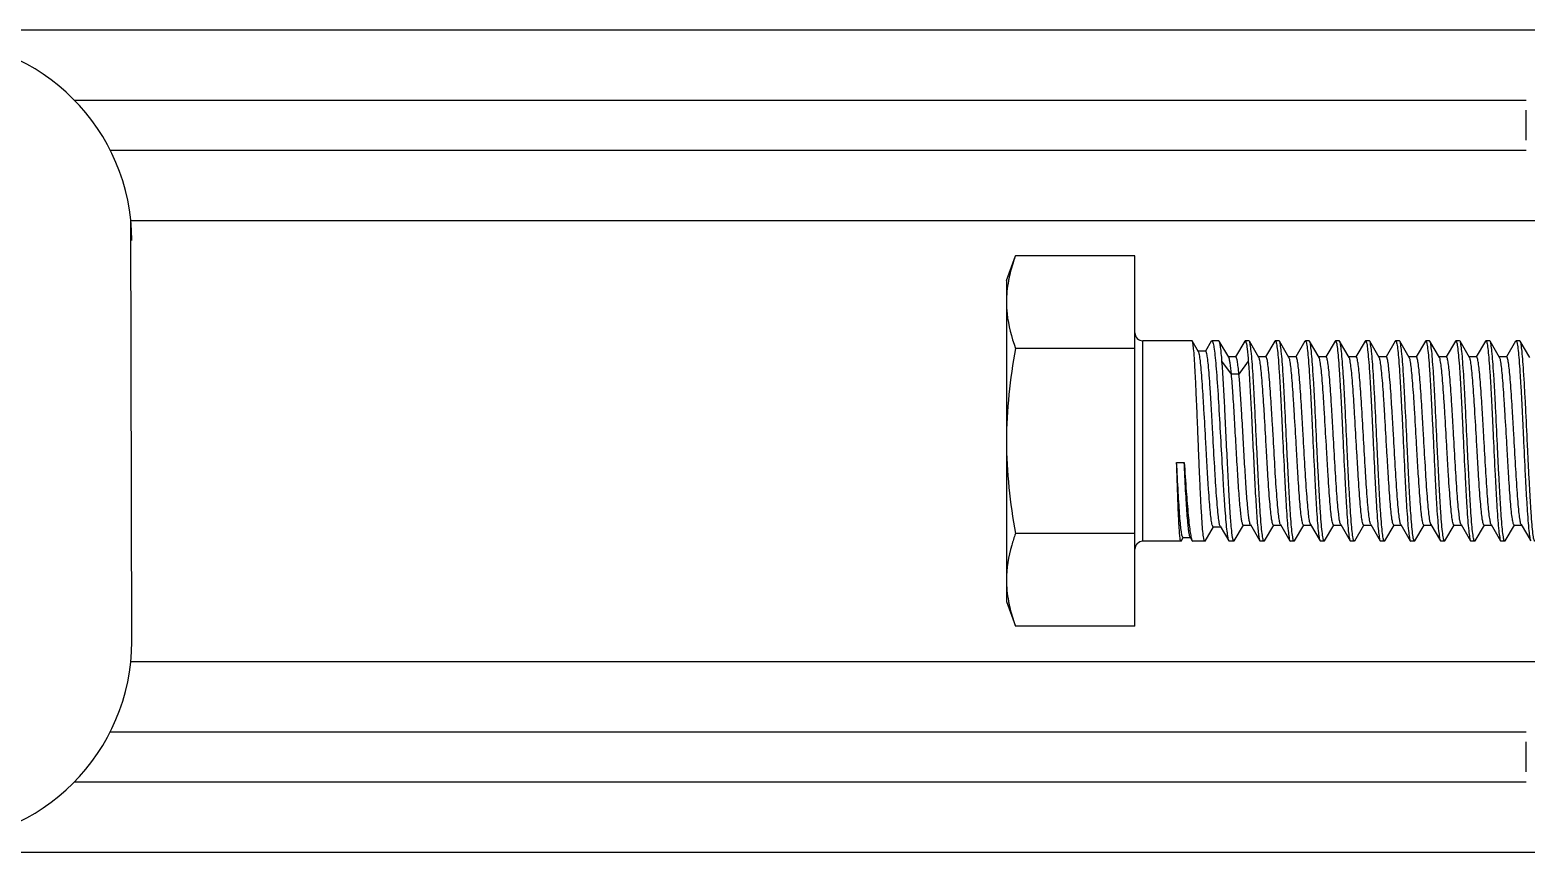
# Model space of a CAD drawing. Extents: x -1396510 to 1250330, y -1892470 to 1623980.
# Drawn here: x -1167750.6 to -1167395.7, y -54446 to -54250.8 of the extents above; entities that cross this region are included whole.
import ezdxf

# ---------------------------------------------------------------- set-up
doc = ezdxf.new("R2010")
doc.units = 0
doc.header["$LTSCALE"] = 1000
doc.header["$MEASUREMENT"] = 0

msp = doc.modelspace()

# ---------------------------------------------------------------- linework, layer by layer
at = {"linetype": 'Continuous'}
for p, q in [((-1167935.91, -54250.81), (-1167219.57, -54250.81)), ((-1167740.08, -54267.47), (-1167395.68, -54267.47)), ((-1167395.68, -54276.99), (-1167395.68, -54269.85)), ((-1167731.57, -54279.37), (-1167395.68, -54279.37)), ((-1167726.72, -54296.03), (-1167384.97, -54296.03)), ((-1167518.95, -54310.31), (-1167516.81, -54304.41)), ((-1167488.49, -54304.41), (-1167516.81, -54304.41)), ((-1167488.49, -54392.35), (-1167488.49, -54304.41)), ((-1167518.95, -54310.31), (-1167518.95, -54386.46)), ((-1167488.49, -54326.4), (-1167516.81, -54326.4)), ((-1167474.92, -54324.58), (-1167486.59, -54324.58)), ((-1167474.92, -54324.58), (-1167486.59, -54324.58)), ((-1167486.59, -54372.18), (-1167486.59, -54324.58)), ((-1167474.86, -54324.64), (-1167474.92, -54324.58)), ((-1167473.38, -54327.18), (-1167474.86, -54324.64)), ((-1167470.36, -54324.7), (-1167471.74, -54327.07)), ((-1167470.36, -54324.7), (-1167470.23, -54324.58)), ((-1167468.55, -54324.58), (-1167470.23, -54324.58)), ((-1167468.55, -54324.58), (-1167470.23, -54324.58)), ((-1167468.46, -54324.66), (-1167468.55, -54324.58)), ((-1167466.22, -54328.52), (-1167468.46, -54324.66)), ((-1167462.42, -54324.67), (-1167464.6, -54328.43)), ((-1167462.42, -54324.67), (-1167462.32, -54324.58)), ((-1167461.42, -54324.58), (-1167462.32, -54324.58)), ((-1167461.42, -54324.58), (-1167462.32, -54324.58)), ((-1167461.33, -54324.67), (-1167461.42, -54324.58)), ((-1167459.07, -54328.54), (-1167461.33, -54324.67)), ((-1167455.27, -54324.67), (-1167457.46, -54328.44)), ((-1167455.27, -54324.67), (-1167455.17, -54324.58)), ((-1167454.28, -54324.58), (-1167455.17, -54324.58)), ((-1167454.28, -54324.58), (-1167455.17, -54324.58)), ((-1167455.17, -54324.58), (-1167455.16, -54324.59)), ((-1167454.19, -54324.67), (-1167454.28, -54324.58)), ((-1167451.93, -54328.54), (-1167454.19, -54324.67)), ((-1167448.13, -54324.67), (-1167450.32, -54328.44)), ((-1167448.13, -54324.67), (-1167448.03, -54324.58)), ((-1167447.14, -54324.58), (-1167448.03, -54324.58)), ((-1167447.14, -54324.58), (-1167448.03, -54324.58)), ((-1167448.03, -54324.58), (-1167448.02, -54324.59)), ((-1167447.05, -54324.67), (-1167447.14, -54324.58)), ((-1167444.79, -54328.54), (-1167447.05, -54324.67)), ((-1167440.99, -54324.67), (-1167443.18, -54328.44)), ((-1167440.99, -54324.67), (-1167440.9, -54324.58)), ((-1167440, -54324.58), (-1167440.9, -54324.58)), ((-1167440, -54324.58), (-1167440.9, -54324.58)), ((-1167440.9, -54324.58), (-1167440.88, -54324.59)), ((-1167439.97, -54324.59), (-1167440, -54324.58)), ((-1167439.94, -54324.62), (-1167439.97, -54324.59)), ((-1167439.91, -54324.67), (-1167439.94, -54324.62)), ((-1167437.66, -54328.54), (-1167439.91, -54324.67)), ((-1167433.85, -54324.67), (-1167436.04, -54328.44)), ((-1167433.85, -54324.67), (-1167433.76, -54324.58)), ((-1167432.86, -54324.58), (-1167433.76, -54324.58)), ((-1167433.76, -54324.58), (-1167433.72, -54324.59)), ((-1167433.72, -54324.59), (-1167433.69, -54324.62)), ((-1167432.86, -54324.58), (-1167433.69, -54324.58)), ((-1167432.77, -54324.67), (-1167432.86, -54324.58)), ((-1167430.52, -54328.54), (-1167432.77, -54324.67)), ((-1167426.71, -54324.67), (-1167428.9, -54328.44)), ((-1167426.71, -54324.67), (-1167426.62, -54324.58)), ((-1167425.72, -54324.58), (-1167426.62, -54324.58)), ((-1167425.72, -54324.58), (-1167426.62, -54324.58)), ((-1167426.62, -54324.58), (-1167426.6, -54324.59)), ((-1167425.63, -54324.67), (-1167425.72, -54324.58)), ((-1167423.38, -54328.54), (-1167425.63, -54324.67)), ((-1167419.57, -54324.67), (-1167421.76, -54328.44)), ((-1167419.57, -54324.67), (-1167419.48, -54324.58)), ((-1167418.58, -54324.58), (-1167419.48, -54324.58)), ((-1167418.58, -54324.58), (-1167419.48, -54324.58)), ((-1167419.48, -54324.58), (-1167419.46, -54324.59)), ((-1167418.49, -54324.67), (-1167418.58, -54324.58)), ((-1167416.24, -54328.54), (-1167418.49, -54324.67)), ((-1167412.43, -54324.67), (-1167414.62, -54328.44)), ((-1167412.43, -54324.67), (-1167412.34, -54324.58)), ((-1167411.44, -54324.58), (-1167412.34, -54324.58)), ((-1167411.44, -54324.58), (-1167412.34, -54324.58)), ((-1167412.34, -54324.58), (-1167412.32, -54324.59)), ((-1167411.35, -54324.67), (-1167411.44, -54324.58)), ((-1167409.1, -54328.54), (-1167411.35, -54324.67)), ((-1167405.29, -54324.67), (-1167407.48, -54328.44)), ((-1167405.29, -54324.67), (-1167405.2, -54324.58)), ((-1167404.3, -54324.58), (-1167405.2, -54324.58)), ((-1167404.3, -54324.58), (-1167405.2, -54324.58)), ((-1167405.2, -54324.58), (-1167405.18, -54324.59)), ((-1167404.21, -54324.67), (-1167404.3, -54324.58)), ((-1167401.96, -54328.54), (-1167404.21, -54324.67)), ((-1167398.15, -54324.67), (-1167400.34, -54328.44)), ((-1167398.15, -54324.67), (-1167398.06, -54324.58)), ((-1167397.16, -54324.58), (-1167398.06, -54324.58)), ((-1167397.16, -54324.58), (-1167398.06, -54324.58)), ((-1167398.06, -54324.58), (-1167398.04, -54324.59)), ((-1167397.07, -54324.67), (-1167397.16, -54324.58)), ((-1167394.82, -54328.54), (-1167397.07, -54324.67)), ((-1167471.7, -54327.09), (-1167473.43, -54327.09)), ((-1167465.59, -54332.51), (-1167467.82, -54329.44)), ((-1167464.54, -54328.43), (-1167466.27, -54328.43)), ((-1167461.58, -54329.44), (-1167463.8, -54332.51)), ((-1167457.4, -54328.44), (-1167459.13, -54328.44)), ((-1167450.26, -54328.44), (-1167451.99, -54328.44)), ((-1167443.12, -54328.44), (-1167444.85, -54328.44)), ((-1167435.98, -54328.44), (-1167437.71, -54328.44)), ((-1167435.92, -54328.47), (-1167435.98, -54328.44)), ((-1167428.84, -54328.44), (-1167430.57, -54328.44)), ((-1167421.7, -54328.44), (-1167423.43, -54328.44)), ((-1167414.56, -54328.44), (-1167416.29, -54328.44)), ((-1167407.42, -54328.44), (-1167409.15, -54328.44)), ((-1167400.28, -54328.44), (-1167402.01, -54328.44)), ((-1167463.8, -54332.51), (-1167465.59, -54332.51)), ((-1167478.58, -54353.45), (-1167476.79, -54353.45)), ((-1167471.83, -54372.12), (-1167469.85, -54368.72)), ((-1167469.91, -54368.72), (-1167468.18, -54368.72)), ((-1167468.23, -54368.63), (-1167466.23, -54372.08)), ((-1167464.9, -54372.1), (-1167462.7, -54368.33)), ((-1167462.75, -54368.33), (-1167461.03, -54368.33)), ((-1167461.08, -54368.23), (-1167458.84, -54372.1)), ((-1167457.76, -54372.1), (-1167455.56, -54368.33)), ((-1167455.62, -54368.33), (-1167453.89, -54368.33)), ((-1167453.94, -54368.23), (-1167453.99, -54368.14)), ((-1167453.94, -54368.23), (-1167451.7, -54372.1)), ((-1167450.62, -54372.1), (-1167448.42, -54368.33)), ((-1167448.48, -54368.33), (-1167446.75, -54368.33)), ((-1167446.8, -54368.23), (-1167446.85, -54368.13)), ((-1167446.8, -54368.23), (-1167444.56, -54372.1)), ((-1167443.48, -54372.1), (-1167441.28, -54368.33)), ((-1167441.34, -54368.33), (-1167439.61, -54368.33)), ((-1167439.66, -54368.23), (-1167439.71, -54368.13)), ((-1167439.66, -54368.23), (-1167437.42, -54372.1)), ((-1167436.34, -54372.1), (-1167434.14, -54368.33)), ((-1167434.2, -54368.33), (-1167432.47, -54368.33)), ((-1167432.52, -54368.23), (-1167430.28, -54372.1)), ((-1167429.2, -54372.1), (-1167427, -54368.33)), ((-1167427.06, -54368.33), (-1167425.33, -54368.33)), ((-1167425.38, -54368.23), (-1167425.44, -54368.12)), ((-1167425.38, -54368.23), (-1167423.14, -54372.1)), ((-1167422.06, -54372.1), (-1167419.86, -54368.33)), ((-1167419.92, -54368.33), (-1167418.19, -54368.33)), ((-1167418.24, -54368.23), (-1167418.3, -54368.11)), ((-1167418.24, -54368.23), (-1167416, -54372.1)), ((-1167414.92, -54372.1), (-1167412.72, -54368.33)), ((-1167412.78, -54368.33), (-1167411.05, -54368.33)), ((-1167411.1, -54368.23), (-1167411.16, -54368.11)), ((-1167411.1, -54368.23), (-1167408.86, -54372.1)), ((-1167407.78, -54372.1), (-1167405.58, -54368.33)), ((-1167405.64, -54368.33), (-1167403.91, -54368.33)), ((-1167403.97, -54368.23), (-1167404.02, -54368.1)), ((-1167403.97, -54368.23), (-1167401.72, -54372.1)), ((-1167400.64, -54372.1), (-1167398.44, -54368.33)), ((-1167398.5, -54368.33), (-1167396.77, -54368.33)), ((-1167396.83, -54368.23), (-1167396.89, -54368.1)), ((-1167396.83, -54368.23), (-1167394.58, -54372.1)), ((-1167488.49, -54370.37), (-1167516.81, -54370.37)), ((-1167477.57, -54372.18), (-1167486.59, -54372.18)), ((-1167477.57, -54372.18), (-1167486.59, -54372.18)), ((-1167477.57, -54372.18), (-1167477.58, -54372.18)), ((-1167477.53, -54372.14), (-1167477.57, -54372.18)), ((-1167477.53, -54372.14), (-1167477.03, -54371.29)), ((-1167477.07, -54371.27), (-1167475.33, -54371.27)), ((-1167475.38, -54371.18), (-1167474.88, -54372.04)), ((-1167474.88, -54372.04), (-1167474.72, -54372.18)), ((-1167471.9, -54372.18), (-1167474.72, -54372.18)), ((-1167471.9, -54372.18), (-1167474.72, -54372.18)), ((-1167471.9, -54372.18), (-1167471.91, -54372.18)), ((-1167471.83, -54372.12), (-1167471.9, -54372.18)), ((-1167466.23, -54372.08), (-1167466.11, -54372.18)), ((-1167464.99, -54372.18), (-1167466.11, -54372.18)), ((-1167464.99, -54372.18), (-1167466.11, -54372.18)), ((-1167464.9, -54372.1), (-1167464.99, -54372.18)), ((-1167458.84, -54372.1), (-1167458.74, -54372.18)), ((-1167457.85, -54372.18), (-1167458.74, -54372.18)), ((-1167457.85, -54372.18), (-1167458.74, -54372.18)), ((-1167457.85, -54372.18), (-1167457.86, -54372.18)), ((-1167457.76, -54372.1), (-1167457.85, -54372.18)), ((-1167451.7, -54372.1), (-1167451.6, -54372.18)), ((-1167450.71, -54372.18), (-1167451.6, -54372.18)), ((-1167450.71, -54372.18), (-1167451.6, -54372.18)), ((-1167450.71, -54372.18), (-1167450.72, -54372.18)), ((-1167450.62, -54372.1), (-1167450.71, -54372.18)), ((-1167444.56, -54372.1), (-1167444.46, -54372.18)), ((-1167443.57, -54372.18), (-1167444.46, -54372.18)), ((-1167443.57, -54372.18), (-1167444.46, -54372.18)), ((-1167443.57, -54372.18), (-1167443.58, -54372.18)), ((-1167443.48, -54372.1), (-1167443.57, -54372.18)), ((-1167437.42, -54372.1), (-1167437.33, -54372.18)), ((-1167436.43, -54372.18), (-1167437.33, -54372.18)), ((-1167436.43, -54372.18), (-1167437.33, -54372.18)), ((-1167436.43, -54372.18), (-1167436.44, -54372.18)), ((-1167436.34, -54372.1), (-1167436.43, -54372.18)), ((-1167430.28, -54372.1), (-1167430.19, -54372.18)), ((-1167429.29, -54372.18), (-1167430.19, -54372.18)), ((-1167429.29, -54372.18), (-1167430.19, -54372.18)), ((-1167429.29, -54372.18), (-1167429.3, -54372.18)), ((-1167429.2, -54372.1), (-1167429.29, -54372.18)), ((-1167423.14, -54372.1), (-1167423.05, -54372.18)), ((-1167422.15, -54372.18), (-1167423.05, -54372.18)), ((-1167422.15, -54372.18), (-1167423.05, -54372.18)), ((-1167422.15, -54372.18), (-1167422.16, -54372.18)), ((-1167422.06, -54372.1), (-1167422.15, -54372.18)), ((-1167416, -54372.1), (-1167415.91, -54372.18)), ((-1167415.01, -54372.18), (-1167415.91, -54372.18)), ((-1167415.01, -54372.18), (-1167415.91, -54372.18)), ((-1167415.01, -54372.18), (-1167415.03, -54372.18)), ((-1167414.92, -54372.1), (-1167415.01, -54372.18)), ((-1167408.86, -54372.1), (-1167408.77, -54372.18)), ((-1167407.87, -54372.18), (-1167408.77, -54372.18)), ((-1167407.87, -54372.18), (-1167408.77, -54372.18)), ((-1167407.87, -54372.18), (-1167407.89, -54372.18)), ((-1167407.78, -54372.1), (-1167407.87, -54372.18)), ((-1167401.72, -54372.1), (-1167401.63, -54372.18)), ((-1167400.73, -54372.18), (-1167401.63, -54372.18)), ((-1167400.73, -54372.18), (-1167401.63, -54372.18)), ((-1167400.73, -54372.18), (-1167400.75, -54372.18)), ((-1167400.64, -54372.1), (-1167400.73, -54372.18)), ((-1167518.95, -54386.46), (-1167516.81, -54392.35)), ((-1167488.49, -54392.35), (-1167516.81, -54392.35)), ((-1167726.72, -54400.74), (-1167384.97, -54400.74)), ((-1167731.57, -54417.4), (-1167395.68, -54417.4)), ((-1167395.68, -54426.92), (-1167395.68, -54419.78)), ((-1167740.08, -54429.3), (-1167395.68, -54429.3)), ((-1167935.91, -54445.96), (-1167219.57, -54445.96))]:
    msp.add_line(p, q, dxfattribs=at)
at = {"color": 7}
msp.add_line((-1167726.48, -54395.98), (-1167726.72, -54296.03), dxfattribs=at)
at = {"linetype": 'Continuous'}
for centre, radius, start, end in [((-1167774.08, -54300.79), 47.6, 0, 90), ((-1167488.23, -54316), 30.77, 168.6966, 169.4726), ((-1167486.59, -54322.68), 1.9, 180, 270), ((-1167486.59, -54374.09), 1.9, 90, 180), ((-1167488.23, -54380.77), 30.77, 190.5274, 191.3069), ((-1167774.08, -54395.98), 47.6, 270, 0)]:
    msp.add_arc(centre, radius, start, end, dxfattribs=at)
for points, knots in [([(-1167516.81, -54304.41), (-1167516.98, -54304.87), (-1167517.61, -54306.69), (-1167518.12, -54308.56), (-1167518.4, -54309.97)], [0, 0, 0, 0, 0.253106, 1, 1, 1, 1]), ([(-1167518.95, -54315.41), (-1167518.95, -54316.33), (-1167518.76, -54320.08), (-1167517.78, -54323.75), (-1167516.81, -54326.4)], [0, 0, 0, 0, 0.246324, 1, 1, 1, 1]), ([(-1167471.91, -54372.18), (-1167471.97, -54372.17), (-1167472.04, -54371.97), (-1167472.13, -54371.64), (-1167472.22, -54371.06), (-1167472.36, -54369.91), (-1167472.52, -54367.97), (-1167472.7, -54365.14), (-1167472.88, -54361.7), (-1167473.06, -54357.76), (-1167473.25, -54353.49), (-1167473.43, -54349.03), (-1167473.61, -54344.54), (-1167473.79, -54340.2), (-1167473.97, -54336.15), (-1167474.14, -54332.55), (-1167474.32, -54329.54), (-1167474.46, -54327.19), (-1167474.66, -54325.66), (-1167474.74, -54324.85), (-1167474.86, -54324.64)], [0, 0, 0, 0, 0.003479, 0.011119, 0.023138, 0.039478, 0.084569, 0.144819, 0.218054, 0.30161, 0.392438, 0.487225, 0.582511, 0.674818, 0.760772, 0.837237, 0.901428, 0.951015, 0.984221, 1, 1, 1, 1]), ([(-1167470.23, -54324.58), (-1167470.21, -54324.58), (-1167470.05, -54324.67), (-1167470.02, -54324.85), (-1167469.98, -54324.99)], [0, 0, 0, 0, 0.138496, 1, 1, 1, 1]), ([(-1167469.98, -54324.99), (-1167469.86, -54325.36), (-1167469.69, -54326.37), (-1167469.46, -54328.21), (-1167469.23, -54330.7), (-1167468.9, -54335.06), (-1167468.51, -54341.38), (-1167468.07, -54349.43), (-1167467.69, -54356.24), (-1167467.38, -54361.36), (-1167467.16, -54364.65), (-1167466.93, -54367.42), (-1167466.73, -54369.6), (-1167466.5, -54371.07), (-1167466.36, -54371.85), (-1167466.23, -54372.08)], [0, 0, 0, 0, 0.024854, 0.064557, 0.117968, 0.183425, 0.34188, 0.519926, 0.695025, 0.774452, 0.845022, 0.904492, 0.95099, 0.983092, 1, 1, 1, 1]), ([(-1167467.82, -54329.44), (-1167467.87, -54328.82), (-1167467.96, -54327.73), (-1167468.11, -54326.3), (-1167468.27, -54325.33), (-1167468.37, -54324.82), (-1167468.46, -54324.66)], [0, 0, 0, 0, 0.384742, 0.682919, 0.888847, 1, 1, 1, 1]), ([(-1167462.32, -54324.58), (-1167462.3, -54324.58), (-1167462.19, -54324.65), (-1167462.16, -54324.79), (-1167462.13, -54324.9)], [0, 0, 0, 0, 0.135051, 1, 1, 1, 1]), ([(-1167462.13, -54324.9), (-1167461.98, -54325.42), (-1167461.8, -54326.95), (-1167461.65, -54328.47), (-1167461.58, -54329.44)], [0, 0, 0, 0, 0.35995, 1, 1, 1, 1]), ([(-1167457.86, -54372.18), (-1167457.92, -54372.17), (-1167458.01, -54371.97), (-1167458.1, -54371.64), (-1167458.2, -54371.07), (-1167458.36, -54369.93), (-1167458.54, -54368.01), (-1167458.75, -54365.21), (-1167458.96, -54361.79), (-1167459.17, -54357.89), (-1167459.38, -54353.65), (-1167459.67, -54347.75), (-1167459.94, -54341.92), (-1167460.23, -54336.37), (-1167460.44, -54332.76), (-1167460.66, -54329.72), (-1167460.84, -54327.34), (-1167461.07, -54325.75), (-1167461.19, -54324.9), (-1167461.33, -54324.67)], [0, 0, 0, 0, 0.003606, 0.011247, 0.023194, 0.039404, 0.084092, 0.143784, 0.216355, 0.299204, 0.389343, 0.483517, 0.670349, 0.756272, 0.83299, 0.897744, 0.948219, 0.982646, 1, 1, 1, 1]), ([(-1167455.16, -54324.59), (-1167455.11, -54324.6), (-1167455.02, -54324.79), (-1167454.92, -54325.13), (-1167454.82, -54325.7), (-1167454.67, -54326.84), (-1167454.48, -54328.75), (-1167454.28, -54331.56), (-1167454.07, -54334.97), (-1167453.85, -54338.87), (-1167453.64, -54343.11), (-1167453.36, -54349.01), (-1167453.08, -54354.84), (-1167452.79, -54360.39), (-1167452.58, -54364), (-1167452.37, -54367.04), (-1167452.18, -54369.43), (-1167451.95, -54371.02), (-1167451.84, -54371.86), (-1167451.7, -54372.1)], [0, 0, 0, 0, 0.00361, 0.011255, 0.023205, 0.039416, 0.084097, 0.143781, 0.216343, 0.299178, 0.3893, 0.483456, 0.670274, 0.756195, 0.832914, 0.897676, 0.948169, 0.98262, 1, 1, 1, 1]), ([(-1167450.72, -54372.18), (-1167450.78, -54372.17), (-1167450.87, -54371.97), (-1167450.96, -54371.64), (-1167451.06, -54371.07), (-1167451.22, -54369.93), (-1167451.4, -54368.01), (-1167451.61, -54365.21), (-1167451.82, -54361.79), (-1167452.03, -54357.89), (-1167452.24, -54353.65), (-1167452.53, -54347.75), (-1167452.8, -54341.92), (-1167453.09, -54336.37), (-1167453.3, -54332.76), (-1167453.52, -54329.72), (-1167453.7, -54327.34), (-1167453.93, -54325.75), (-1167454.05, -54324.9), (-1167454.19, -54324.67)], [0, 0, 0, 0, 0.003604, 0.011244, 0.023189, 0.039398, 0.084081, 0.143773, 0.216344, 0.29919, 0.389328, 0.483502, 0.67034, 0.756263, 0.832984, 0.89774, 0.948217, 0.982646, 1, 1, 1, 1]), ([(-1167448.02, -54324.59), (-1167447.97, -54324.6), (-1167447.88, -54324.79), (-1167447.78, -54325.13), (-1167447.68, -54325.7), (-1167447.53, -54326.84), (-1167447.34, -54328.75), (-1167447.14, -54331.56), (-1167446.93, -54334.97), (-1167446.71, -54338.87), (-1167446.5, -54343.12), (-1167446.22, -54349.01), (-1167445.94, -54354.84), (-1167445.65, -54360.39), (-1167445.44, -54364), (-1167445.23, -54367.04), (-1167445.04, -54369.43), (-1167444.81, -54371.02), (-1167444.7, -54371.86), (-1167444.56, -54372.1)], [0, 0, 0, 0, 0.003611, 0.011257, 0.023206, 0.039418, 0.084102, 0.143788, 0.216352, 0.299187, 0.389308, 0.483466, 0.670283, 0.7562, 0.832918, 0.897681, 0.948172, 0.982621, 1, 1, 1, 1]), ([(-1167443.58, -54372.18), (-1167443.64, -54372.17), (-1167443.73, -54371.97), (-1167443.82, -54371.64), (-1167443.92, -54371.07), (-1167444.08, -54369.93), (-1167444.26, -54368.01), (-1167444.47, -54365.21), (-1167444.68, -54361.79), (-1167444.89, -54357.89), (-1167445.1, -54353.65), (-1167445.39, -54347.75), (-1167445.66, -54341.92), (-1167445.95, -54336.37), (-1167446.16, -54332.76), (-1167446.38, -54329.72), (-1167446.57, -54327.34), (-1167446.79, -54325.75), (-1167446.91, -54324.9), (-1167447.05, -54324.67)], [0, 0, 0, 0, 0.003606, 0.011247, 0.023192, 0.039401, 0.084085, 0.143776, 0.216348, 0.299195, 0.38933, 0.483503, 0.670342, 0.756264, 0.832982, 0.897739, 0.948217, 0.982647, 1, 1, 1, 1]), ([(-1167440.88, -54324.59), (-1167440.83, -54324.6), (-1167440.74, -54324.79), (-1167440.65, -54325.13), (-1167440.54, -54325.7), (-1167440.39, -54326.84), (-1167440.2, -54328.75), (-1167440, -54331.56), (-1167439.79, -54334.97), (-1167439.57, -54338.87), (-1167439.36, -54343.12), (-1167439.08, -54349.01), (-1167438.8, -54354.84), (-1167438.51, -54360.39), (-1167438.3, -54364), (-1167438.09, -54367.04), (-1167437.9, -54369.43), (-1167437.67, -54371.02), (-1167437.56, -54371.86), (-1167437.42, -54372.1)], [0, 0, 0, 0, 0.00361, 0.011255, 0.023204, 0.039415, 0.0841, 0.143787, 0.21635, 0.299184, 0.389308, 0.483468, 0.670284, 0.7562, 0.83292, 0.897683, 0.948173, 0.982621, 1, 1, 1, 1]), ([(-1167436.44, -54372.18), (-1167436.5, -54372.17), (-1167436.59, -54371.97), (-1167436.68, -54371.64), (-1167436.79, -54371.07), (-1167436.94, -54369.93), (-1167437.12, -54368.02), (-1167437.33, -54365.21), (-1167437.54, -54361.8), (-1167437.75, -54357.9), (-1167437.96, -54353.65), (-1167438.25, -54347.76), (-1167438.52, -54341.93), (-1167438.81, -54336.38), (-1167439.02, -54332.76), (-1167439.24, -54329.72), (-1167439.43, -54327.34), (-1167439.65, -54325.75), (-1167439.77, -54324.9), (-1167439.91, -54324.67)], [0, 0, 0, 0, 0.003598, 0.011231, 0.023168, 0.039371, 0.084041, 0.143721, 0.216288, 0.299135, 0.389272, 0.483446, 0.670301, 0.756235, 0.832961, 0.897725, 0.94821, 0.982644, 1, 1, 1, 1]), ([(-1167433.69, -54324.62), (-1167433.64, -54324.68), (-1167433.56, -54324.91), (-1167433.4, -54325.61), (-1167433.23, -54327), (-1167433.03, -54329.21), (-1167432.82, -54332.09), (-1167432.61, -54335.54), (-1167432.41, -54339.45), (-1167432.2, -54343.67), (-1167431.92, -54349.49), (-1167431.65, -54355.22), (-1167431.36, -54360.66), (-1167431.15, -54364.19), (-1167430.94, -54367.16), (-1167430.75, -54369.49), (-1167430.53, -54371.04), (-1167430.42, -54371.87), (-1167430.28, -54372.1)], [0, 0, 0, 0, 0.005244, 0.014609, 0.045815, 0.092875, 0.154195, 0.22765, 0.310678, 0.400368, 0.493572, 0.677434, 0.761652, 0.836715, 0.899999, 0.949307, 0.982964, 1, 1, 1, 1]), ([(-1167429.3, -54372.18), (-1167429.36, -54372.17), (-1167429.45, -54371.97), (-1167429.54, -54371.64), (-1167429.65, -54371.07), (-1167429.8, -54369.93), (-1167429.98, -54368.01), (-1167430.19, -54365.21), (-1167430.4, -54361.79), (-1167430.61, -54357.89), (-1167430.82, -54353.65), (-1167431.11, -54347.75), (-1167431.38, -54341.92), (-1167431.67, -54336.37), (-1167431.88, -54332.76), (-1167432.1, -54329.72), (-1167432.29, -54327.34), (-1167432.51, -54325.75), (-1167432.63, -54324.9), (-1167432.77, -54324.67)], [0, 0, 0, 0, 0.003608, 0.011251, 0.0232, 0.039412, 0.0841, 0.143792, 0.216367, 0.299219, 0.389359, 0.483531, 0.670361, 0.756279, 0.832994, 0.897747, 0.94822, 0.982647, 1, 1, 1, 1]), ([(-1167426.6, -54324.59), (-1167426.55, -54324.6), (-1167426.46, -54324.79), (-1167426.37, -54325.13), (-1167426.26, -54325.7), (-1167426.11, -54326.84), (-1167425.92, -54328.75), (-1167425.72, -54331.56), (-1167425.51, -54334.97), (-1167425.3, -54338.87), (-1167425.08, -54343.11), (-1167424.8, -54349.01), (-1167424.52, -54354.84), (-1167424.23, -54360.39), (-1167424.03, -54364), (-1167423.81, -54367.04), (-1167423.62, -54369.43), (-1167423.4, -54371.02), (-1167423.28, -54371.86), (-1167423.14, -54372.1)], [0, 0, 0, 0, 0.00361, 0.011255, 0.023204, 0.039414, 0.084096, 0.14378, 0.216342, 0.299175, 0.389295, 0.483453, 0.670272, 0.756195, 0.832918, 0.89768, 0.94817, 0.98262, 1, 1, 1, 1]), ([(-1167422.16, -54372.18), (-1167422.22, -54372.17), (-1167422.31, -54371.97), (-1167422.4, -54371.64), (-1167422.51, -54371.07), (-1167422.66, -54369.93), (-1167422.84, -54368.01), (-1167423.05, -54365.21), (-1167423.26, -54361.79), (-1167423.47, -54357.89), (-1167423.68, -54353.65), (-1167423.97, -54347.75), (-1167424.24, -54341.92), (-1167424.53, -54336.37), (-1167424.74, -54332.76), (-1167424.96, -54329.72), (-1167425.15, -54327.34), (-1167425.37, -54325.75), (-1167425.49, -54324.9), (-1167425.63, -54324.67)], [0, 0, 0, 0, 0.003605, 0.011245, 0.02319, 0.039398, 0.084078, 0.143767, 0.216337, 0.299182, 0.389315, 0.483487, 0.670329, 0.756258, 0.83298, 0.897737, 0.948214, 0.982645, 1, 1, 1, 1]), ([(-1167419.46, -54324.59), (-1167419.41, -54324.6), (-1167419.32, -54324.79), (-1167419.23, -54325.13), (-1167419.12, -54325.7), (-1167418.97, -54326.84), (-1167418.78, -54328.75), (-1167418.58, -54331.56), (-1167418.37, -54334.97), (-1167418.16, -54338.87), (-1167417.94, -54343.12), (-1167417.66, -54349.01), (-1167417.39, -54354.84), (-1167417.09, -54360.39), (-1167416.89, -54364), (-1167416.67, -54367.04), (-1167416.48, -54369.43), (-1167416.26, -54371.02), (-1167416.14, -54371.86), (-1167416, -54372.1)], [0, 0, 0, 0, 0.003613, 0.011261, 0.023214, 0.039428, 0.084117, 0.143805, 0.21637, 0.299211, 0.389338, 0.483496, 0.670304, 0.756216, 0.832931, 0.89769, 0.948176, 0.982622, 1, 1, 1, 1]), ([(-1167415.03, -54372.18), (-1167415.08, -54372.17), (-1167415.17, -54371.97), (-1167415.26, -54371.64), (-1167415.37, -54371.07), (-1167415.52, -54369.93), (-1167415.7, -54368.01), (-1167415.91, -54365.21), (-1167416.12, -54361.79), (-1167416.33, -54357.89), (-1167416.55, -54353.65), (-1167416.83, -54347.75), (-1167417.1, -54341.92), (-1167417.4, -54336.37), (-1167417.6, -54332.76), (-1167417.82, -54329.72), (-1167418.01, -54327.34), (-1167418.23, -54325.75), (-1167418.35, -54324.9), (-1167418.49, -54324.67)], [0, 0, 0, 0, 0.003606, 0.011248, 0.023195, 0.039406, 0.084093, 0.143786, 0.216358, 0.299206, 0.389346, 0.483519, 0.670351, 0.756273, 0.832991, 0.897744, 0.948219, 0.982646, 1, 1, 1, 1]), ([(-1167412.32, -54324.59), (-1167412.27, -54324.6), (-1167412.18, -54324.79), (-1167412.09, -54325.13), (-1167411.98, -54325.7), (-1167411.83, -54326.84), (-1167411.65, -54328.75), (-1167411.44, -54331.56), (-1167411.23, -54334.97), (-1167411.02, -54338.87), (-1167410.8, -54343.11), (-1167410.52, -54349.01), (-1167410.25, -54354.84), (-1167409.95, -54360.39), (-1167409.75, -54364), (-1167409.53, -54367.04), (-1167409.34, -54369.43), (-1167409.12, -54371.02), (-1167409, -54371.86), (-1167408.86, -54372.1)], [0, 0, 0, 0, 0.00361, 0.011255, 0.023204, 0.039415, 0.084097, 0.14378, 0.216342, 0.299177, 0.389299, 0.483455, 0.670274, 0.756194, 0.832913, 0.897676, 0.948169, 0.98262, 1, 1, 1, 1]), ([(-1167407.89, -54372.18), (-1167407.94, -54372.17), (-1167408.03, -54371.97), (-1167408.12, -54371.64), (-1167408.23, -54371.07), (-1167408.38, -54369.93), (-1167408.56, -54368.01), (-1167408.77, -54365.21), (-1167408.98, -54361.79), (-1167409.19, -54357.89), (-1167409.41, -54353.65), (-1167409.69, -54347.75), (-1167409.96, -54341.92), (-1167410.26, -54336.37), (-1167410.46, -54332.76), (-1167410.68, -54329.72), (-1167410.87, -54327.34), (-1167411.09, -54325.75), (-1167411.21, -54324.9), (-1167411.35, -54324.67)], [0, 0, 0, 0, 0.003605, 0.011245, 0.02319, 0.039399, 0.084083, 0.143774, 0.216346, 0.299192, 0.389329, 0.483503, 0.670341, 0.756263, 0.832983, 0.89774, 0.948218, 0.982646, 1, 1, 1, 1]), ([(-1167405.18, -54324.59), (-1167405.13, -54324.6), (-1167405.04, -54324.79), (-1167404.95, -54325.13), (-1167404.84, -54325.7), (-1167404.69, -54326.84), (-1167404.51, -54328.75), (-1167404.3, -54331.56), (-1167404.09, -54334.97), (-1167403.88, -54338.87), (-1167403.66, -54343.12), (-1167403.38, -54349.01), (-1167403.11, -54354.84), (-1167402.81, -54360.39), (-1167402.61, -54364), (-1167402.39, -54367.04), (-1167402.2, -54369.43), (-1167401.98, -54371.02), (-1167401.86, -54371.86), (-1167401.72, -54372.1)], [0, 0, 0, 0, 0.003611, 0.011257, 0.023206, 0.039418, 0.084102, 0.143789, 0.216352, 0.299187, 0.389308, 0.483467, 0.670284, 0.756201, 0.832919, 0.897682, 0.948173, 0.982621, 1, 1, 1, 1]), ([(-1167400.75, -54372.18), (-1167400.8, -54372.17), (-1167400.89, -54371.97), (-1167400.98, -54371.64), (-1167401.09, -54371.07), (-1167401.24, -54369.93), (-1167401.42, -54368.01), (-1167401.63, -54365.21), (-1167401.84, -54361.79), (-1167402.05, -54357.89), (-1167402.27, -54353.65), (-1167402.55, -54347.75), (-1167402.82, -54341.92), (-1167403.12, -54336.37), (-1167403.32, -54332.76), (-1167403.54, -54329.72), (-1167403.73, -54327.34), (-1167403.95, -54325.75), (-1167404.07, -54324.9), (-1167404.21, -54324.67)], [0, 0, 0, 0, 0.003606, 0.011247, 0.023193, 0.039402, 0.084085, 0.143776, 0.216348, 0.299195, 0.389329, 0.483501, 0.670341, 0.756263, 0.832981, 0.897738, 0.948217, 0.982646, 1, 1, 1, 1]), ([(-1167398.04, -54324.59), (-1167397.99, -54324.6), (-1167397.9, -54324.79), (-1167397.81, -54325.13), (-1167397.7, -54325.7), (-1167397.55, -54326.84), (-1167397.37, -54328.75), (-1167397.16, -54331.56), (-1167396.95, -54334.97), (-1167396.74, -54338.87), (-1167396.52, -54343.12), (-1167396.24, -54349.01), (-1167395.97, -54354.84), (-1167395.68, -54360.39), (-1167395.47, -54364), (-1167395.25, -54367.04), (-1167395.06, -54369.43), (-1167394.84, -54371.02), (-1167394.72, -54371.86), (-1167394.58, -54372.1)], [0, 0, 0, 0, 0.003609, 0.011254, 0.023203, 0.039414, 0.084098, 0.143785, 0.216348, 0.299182, 0.389306, 0.483467, 0.670283, 0.7562, 0.83292, 0.897683, 0.948173, 0.982621, 1, 1, 1, 1]), ([(-1167393.61, -54372.18), (-1167393.66, -54372.17), (-1167393.75, -54371.97), (-1167393.84, -54371.64), (-1167393.95, -54371.07), (-1167394.1, -54369.93), (-1167394.29, -54368.01), (-1167394.49, -54365.21), (-1167394.7, -54361.79), (-1167394.91, -54357.89), (-1167395.13, -54353.65), (-1167395.41, -54347.75), (-1167395.68, -54341.92), (-1167395.98, -54336.37), (-1167396.18, -54332.76), (-1167396.4, -54329.72), (-1167396.59, -54327.34), (-1167396.81, -54325.75), (-1167396.93, -54324.9), (-1167397.07, -54324.67)], [0, 0, 0, 0, 0.003605, 0.011246, 0.023191, 0.0394, 0.084081, 0.143769, 0.21634, 0.299187, 0.389322, 0.483492, 0.670333, 0.756258, 0.832977, 0.897734, 0.948214, 0.982646, 1, 1, 1, 1]), ([(-1167469.91, -54368.72), (-1167469.96, -54368.72), (-1167470.06, -54368.57), (-1167470.21, -54368.08), (-1167470.4, -54366.96), (-1167470.6, -54365.15), (-1167470.81, -54362.69), (-1167471.02, -54359.7), (-1167471.24, -54356.28), (-1167471.45, -54352.56), (-1167471.73, -54347.4), (-1167472.01, -54342.31), (-1167472.3, -54337.46), (-1167472.51, -54334.31), (-1167472.72, -54331.65), (-1167472.91, -54329.56), (-1167473.13, -54328.15), (-1167473.25, -54327.4), (-1167473.38, -54327.18)], [0, 0, 0, 0, 0.003512, 0.010895, 0.03862, 0.083116, 0.142813, 0.21551, 0.298517, 0.388779, 0.482991, 0.669589, 0.75528, 0.831778, 0.896415, 0.946979, 0.981812, 1, 1, 1, 1]), ([(-1167468.23, -54368.63), (-1167468.36, -54368.4), (-1167468.5, -54367.62), (-1167468.72, -54366.16), (-1167468.91, -54364), (-1167469.13, -54361.27), (-1167469.34, -54358.05), (-1167469.64, -54353.15), (-1167469.91, -54348.03), (-1167470.2, -54342.88), (-1167470.41, -54339.2), (-1167470.62, -54335.84), (-1167470.83, -54332.93), (-1167471.03, -54330.54), (-1167471.23, -54328.79), (-1167471.41, -54327.71), (-1167471.55, -54327.24), (-1167471.65, -54327.09), (-1167471.7, -54327.09)], [0, 0, 0, 0, 0.018969, 0.055155, 0.107429, 0.173883, 0.252061, 0.339075, 0.526651, 0.6204, 0.709614, 0.791122, 0.862062, 0.919981, 0.962927, 0.989567, 0.996641, 1, 1, 1, 1]), ([(-1167465.19, -54371.81), (-1167465.38, -54371.1), (-1167465.58, -54369.05), (-1167465.9, -54365.23), (-1167466.2, -54360), (-1167466.52, -54353.81), (-1167466.83, -54347.16), (-1167467.23, -54338.99), (-1167467.53, -54333.09), (-1167467.82, -54329.44)], [0, 0, 0, 0, 0.051689, 0.144713, 0.271544, 0.421712, 0.582779, 0.741399, 1, 1, 1, 1]), ([(-1167465.59, -54332.51), (-1167465.67, -54331.61), (-1167465.78, -54330.42), (-1167466.02, -54329.1), (-1167466.13, -54328.66), (-1167466.22, -54328.52)], [0, 0, 0, 0, 0.671595, 0.880111, 1, 1, 1, 1]), ([(-1167463.8, -54332.51), (-1167463.86, -54331.93), (-1167463.96, -54330.93), (-1167464.14, -54329.59), (-1167464.29, -54328.91), (-1167464.43, -54328.43), (-1167464.54, -54328.43)], [0, 0, 0, 0, 0.420495, 0.7305, 0.923007, 1, 1, 1, 1]), ([(-1167461.58, -54329.44), (-1167461.27, -54333.27), (-1167460.96, -54339.45), (-1167460.55, -54347.99), (-1167460.22, -54354.85), (-1167459.9, -54361.13), (-1167459.62, -54365.74), (-1167459.37, -54368.71), (-1167459.21, -54370.29), (-1167459.04, -54371.36), (-1167458.94, -54371.93), (-1167458.84, -54372.1)], [0, 0, 0, 0, 0.269192, 0.433946, 0.599559, 0.751167, 0.875181, 0.923254, 0.96054, 0.986252, 1, 1, 1, 1]), ([(-1167455.62, -54368.33), (-1167455.66, -54368.33), (-1167455.77, -54368.19), (-1167455.91, -54367.73), (-1167456.1, -54366.67), (-1167456.29, -54364.97), (-1167456.5, -54362.65), (-1167456.71, -54359.83), (-1167456.92, -54356.59), (-1167457.13, -54353.05), (-1167457.42, -54348.12), (-1167457.69, -54343.23), (-1167457.98, -54338.56), (-1167458.19, -54335.51), (-1167458.4, -54332.92), (-1167458.6, -54330.88), (-1167458.81, -54329.49), (-1167458.95, -54328.75), (-1167459.07, -54328.54)], [0, 0, 0, 0, 0.003515, 0.010772, 0.037949, 0.081609, 0.140308, 0.211978, 0.294061, 0.383612, 0.477415, 0.664253, 0.750571, 0.827952, 0.893624, 0.945254, 0.981055, 1, 1, 1, 1]), ([(-1167453.99, -54368.14), (-1167454.1, -54367.87), (-1167454.24, -54367.06), (-1167454.45, -54365.56), (-1167454.65, -54363.45), (-1167454.95, -54359.67), (-1167455.29, -54354.13), (-1167455.62, -54348.25), (-1167455.9, -54343.38), (-1167456.11, -54339.91), (-1167456.32, -54336.74), (-1167456.53, -54333.98), (-1167456.73, -54331.71), (-1167456.92, -54330.05), (-1167457.11, -54329.02), (-1167457.25, -54328.58), (-1167457.35, -54328.44), (-1167457.4, -54328.44)], [0, 0, 0, 0, 0.022133, 0.060618, 0.114292, 0.181331, 0.345799, 0.531244, 0.623802, 0.711913, 0.792495, 0.862731, 0.920179, 0.962872, 0.989439, 0.99654, 1, 1, 1, 1]), ([(-1167448.48, -54368.33), (-1167448.52, -54368.33), (-1167448.63, -54368.19), (-1167448.77, -54367.73), (-1167448.96, -54366.67), (-1167449.15, -54364.97), (-1167449.36, -54362.65), (-1167449.57, -54359.83), (-1167449.78, -54356.59), (-1167449.99, -54353.05), (-1167450.28, -54348.12), (-1167450.55, -54343.23), (-1167450.84, -54338.56), (-1167451.05, -54335.51), (-1167451.26, -54332.92), (-1167451.46, -54330.88), (-1167451.67, -54329.49), (-1167451.81, -54328.75), (-1167451.93, -54328.54)], [0, 0, 0, 0, 0.003515, 0.010772, 0.037949, 0.081609, 0.140308, 0.211978, 0.294061, 0.383612, 0.477415, 0.664253, 0.750571, 0.827952, 0.893624, 0.945254, 0.981055, 1, 1, 1, 1]), ([(-1167446.85, -54368.13), (-1167446.96, -54367.86), (-1167447.11, -54367.05), (-1167447.31, -54365.55), (-1167447.51, -54363.43), (-1167447.81, -54359.65), (-1167448.15, -54354.11), (-1167448.48, -54348.23), (-1167448.76, -54343.37), (-1167448.97, -54339.9), (-1167449.18, -54336.73), (-1167449.39, -54333.97), (-1167449.59, -54331.71), (-1167449.79, -54330.05), (-1167449.97, -54329.02), (-1167450.11, -54328.58), (-1167450.21, -54328.44), (-1167450.26, -54328.44)], [0, 0, 0, 0, 0.022272, 0.060873, 0.114636, 0.181733, 0.346234, 0.531618, 0.624122, 0.712171, 0.792687, 0.862862, 0.920257, 0.962907, 0.989448, 0.996542, 1, 1, 1, 1]), ([(-1167441.34, -54368.33), (-1167441.38, -54368.33), (-1167441.49, -54368.19), (-1167441.63, -54367.73), (-1167441.82, -54366.67), (-1167442.01, -54364.97), (-1167442.22, -54362.65), (-1167442.43, -54359.83), (-1167442.64, -54356.59), (-1167442.85, -54353.05), (-1167443.14, -54348.12), (-1167443.41, -54343.23), (-1167443.7, -54338.56), (-1167443.91, -54335.51), (-1167444.12, -54332.92), (-1167444.32, -54330.88), (-1167444.54, -54329.49), (-1167444.67, -54328.75), (-1167444.79, -54328.54)], [0, 0, 0, 0, 0.003515, 0.010772, 0.037949, 0.081609, 0.140308, 0.211978, 0.294061, 0.383612, 0.477416, 0.664253, 0.750571, 0.827952, 0.893624, 0.945254, 0.981055, 1, 1, 1, 1]), ([(-1167439.71, -54368.13), (-1167439.82, -54367.85), (-1167439.97, -54367.04), (-1167440.17, -54365.53), (-1167440.37, -54363.41), (-1167440.67, -54359.63), (-1167441.01, -54354.09), (-1167441.35, -54348.21), (-1167441.62, -54343.35), (-1167441.83, -54339.89), (-1167442.04, -54336.72), (-1167442.25, -54333.96), (-1167442.45, -54331.7), (-1167442.65, -54330.05), (-1167442.83, -54329.02), (-1167442.97, -54328.58), (-1167443.08, -54328.44), (-1167443.12, -54328.44)], [0, 0, 0, 0, 0.022411, 0.061128, 0.114979, 0.182135, 0.346668, 0.531991, 0.624441, 0.712428, 0.79288, 0.862992, 0.920333, 0.962942, 0.989457, 0.996545, 1, 1, 1, 1]), ([(-1167434.2, -54368.33), (-1167434.24, -54368.33), (-1167434.35, -54368.19), (-1167434.49, -54367.73), (-1167434.68, -54366.67), (-1167434.87, -54364.97), (-1167435.08, -54362.65), (-1167435.29, -54359.83), (-1167435.5, -54356.59), (-1167435.71, -54353.05), (-1167436, -54348.12), (-1167436.27, -54343.23), (-1167436.56, -54338.56), (-1167436.77, -54335.51), (-1167436.98, -54332.92), (-1167437.18, -54330.88), (-1167437.4, -54329.49), (-1167437.53, -54328.75), (-1167437.66, -54328.54)], [0, 0, 0, 0, 0.003515, 0.010771, 0.037948, 0.081607, 0.140304, 0.211972, 0.294053, 0.383603, 0.477405, 0.664241, 0.750559, 0.82794, 0.893613, 0.945246, 0.981049, 1, 1, 1, 1]), ([(-1167432.52, -54368.23), (-1167432.65, -54368.02), (-1167432.78, -54367.3), (-1167432.99, -54365.95), (-1167433.18, -54363.97), (-1167433.39, -54361.46), (-1167433.6, -54358.49), (-1167433.88, -54353.94), (-1167434.22, -54347.97), (-1167434.56, -54342.02), (-1167434.85, -54337.54), (-1167435.05, -54334.67), (-1167435.26, -54332.29), (-1167435.44, -54330.43), (-1167435.67, -54329.26), (-1167435.78, -54328.6), (-1167435.92, -54328.47)], [0, 0, 0, 0, 0.018521, 0.053335, 0.103489, 0.167313, 0.24262, 0.326812, 0.509979, 0.691635, 0.773988, 0.846813, 0.907599, 0.95427, 0.985299, 1, 1, 1, 1]), ([(-1167427.06, -54368.33), (-1167427.1, -54368.33), (-1167427.21, -54368.19), (-1167427.35, -54367.73), (-1167427.54, -54366.67), (-1167427.73, -54364.97), (-1167427.94, -54362.65), (-1167428.15, -54359.83), (-1167428.36, -54356.59), (-1167428.57, -54353.05), (-1167428.86, -54348.12), (-1167429.13, -54343.23), (-1167429.42, -54338.56), (-1167429.63, -54335.51), (-1167429.84, -54332.92), (-1167430.04, -54330.88), (-1167430.26, -54329.49), (-1167430.39, -54328.75), (-1167430.52, -54328.54)], [0, 0, 0, 0, 0.003516, 0.010771, 0.037949, 0.081609, 0.140308, 0.211978, 0.294061, 0.383613, 0.477416, 0.664254, 0.750571, 0.827952, 0.893624, 0.945254, 0.981055, 1, 1, 1, 1]), ([(-1167425.44, -54368.12), (-1167425.55, -54367.84), (-1167425.69, -54367.02), (-1167425.9, -54365.5), (-1167426.1, -54363.38), (-1167426.39, -54359.59), (-1167426.74, -54354.05), (-1167427.07, -54348.18), (-1167427.35, -54343.32), (-1167427.56, -54339.86), (-1167427.76, -54336.7), (-1167427.97, -54333.95), (-1167428.18, -54331.7), (-1167428.37, -54330.04), (-1167428.55, -54329.02), (-1167428.69, -54328.57), (-1167428.8, -54328.44), (-1167428.84, -54328.44)], [0, 0, 0, 0, 0.022688, 0.061638, 0.115664, 0.182937, 0.347534, 0.532736, 0.625078, 0.712941, 0.793264, 0.863253, 0.920487, 0.963013, 0.989475, 0.996549, 1, 1, 1, 1]), ([(-1167419.92, -54368.33), (-1167419.96, -54368.33), (-1167420.07, -54368.19), (-1167420.21, -54367.73), (-1167420.4, -54366.67), (-1167420.59, -54364.97), (-1167420.8, -54362.65), (-1167421.01, -54359.83), (-1167421.22, -54356.59), (-1167421.44, -54353.05), (-1167421.72, -54348.12), (-1167421.99, -54343.23), (-1167422.28, -54338.56), (-1167422.49, -54335.51), (-1167422.71, -54332.92), (-1167422.9, -54330.88), (-1167423.12, -54329.49), (-1167423.25, -54328.75), (-1167423.38, -54328.54)], [0, 0, 0, 0, 0.003516, 0.010771, 0.037949, 0.081609, 0.140308, 0.211978, 0.294061, 0.383613, 0.477416, 0.664254, 0.750571, 0.827952, 0.893624, 0.945254, 0.981055, 1, 1, 1, 1]), ([(-1167418.3, -54368.11), (-1167418.41, -54367.83), (-1167418.55, -54367.01), (-1167418.76, -54365.49), (-1167418.96, -54363.36), (-1167419.25, -54359.57), (-1167419.6, -54354.03), (-1167419.93, -54348.16), (-1167420.21, -54343.31), (-1167420.42, -54339.85), (-1167420.62, -54336.69), (-1167420.83, -54333.95), (-1167421.04, -54331.69), (-1167421.23, -54330.04), (-1167421.41, -54329.02), (-1167421.55, -54328.57), (-1167421.66, -54328.44), (-1167421.7, -54328.44)], [0, 0, 0, 0, 0.022827, 0.061892, 0.116006, 0.183337, 0.347966, 0.533107, 0.625396, 0.713197, 0.793455, 0.863383, 0.920563, 0.963048, 0.989484, 0.996552, 1, 1, 1, 1]), ([(-1167412.78, -54368.33), (-1167412.82, -54368.33), (-1167412.93, -54368.19), (-1167413.07, -54367.73), (-1167413.26, -54366.67), (-1167413.45, -54364.97), (-1167413.66, -54362.65), (-1167413.87, -54359.83), (-1167414.08, -54356.59), (-1167414.3, -54353.05), (-1167414.58, -54348.12), (-1167414.85, -54343.23), (-1167415.14, -54338.56), (-1167415.35, -54335.51), (-1167415.57, -54332.92), (-1167415.76, -54330.88), (-1167415.98, -54329.49), (-1167416.11, -54328.75), (-1167416.24, -54328.54)], [0, 0, 0, 0, 0.003516, 0.010771, 0.037949, 0.081609, 0.140308, 0.211978, 0.294061, 0.383613, 0.477416, 0.664254, 0.750571, 0.827952, 0.893624, 0.945254, 0.981055, 1, 1, 1, 1]), ([(-1167411.16, -54368.11), (-1167411.27, -54367.82), (-1167411.42, -54367), (-1167411.62, -54365.47), (-1167411.82, -54363.34), (-1167412.12, -54359.55), (-1167412.46, -54354.01), (-1167412.79, -54348.14), (-1167413.07, -54343.29), (-1167413.28, -54339.84), (-1167413.49, -54336.68), (-1167413.69, -54333.94), (-1167413.9, -54331.69), (-1167414.09, -54330.04), (-1167414.28, -54329.02), (-1167414.41, -54328.57), (-1167414.52, -54328.44), (-1167414.56, -54328.44)], [0, 0, 0, 0, 0.022966, 0.062146, 0.116347, 0.183737, 0.348398, 0.533478, 0.625714, 0.713453, 0.793647, 0.863513, 0.92064, 0.963083, 0.989493, 0.996554, 1, 1, 1, 1]), ([(-1167405.64, -54368.33), (-1167405.69, -54368.33), (-1167405.79, -54368.19), (-1167405.93, -54367.73), (-1167406.12, -54366.67), (-1167406.31, -54364.97), (-1167406.52, -54362.65), (-1167406.73, -54359.83), (-1167406.94, -54356.59), (-1167407.16, -54353.05), (-1167407.44, -54348.12), (-1167407.71, -54343.23), (-1167408, -54338.56), (-1167408.21, -54335.51), (-1167408.43, -54332.92), (-1167408.62, -54330.88), (-1167408.84, -54329.49), (-1167408.97, -54328.75), (-1167409.1, -54328.54)], [0, 0, 0, 0, 0.003516, 0.010771, 0.037949, 0.081609, 0.140308, 0.211978, 0.294061, 0.383613, 0.477416, 0.664254, 0.750571, 0.827952, 0.893624, 0.945254, 0.981055, 1, 1, 1, 1]), ([(-1167404.02, -54368.1), (-1167404.13, -54367.82), (-1167404.28, -54366.99), (-1167404.48, -54365.46), (-1167404.68, -54363.32), (-1167404.98, -54359.53), (-1167405.32, -54353.99), (-1167405.65, -54348.12), (-1167405.93, -54343.28), (-1167406.14, -54339.83), (-1167406.35, -54336.68), (-1167406.55, -54333.93), (-1167406.76, -54331.69), (-1167406.95, -54330.04), (-1167407.14, -54329.02), (-1167407.27, -54328.57), (-1167407.38, -54328.44), (-1167407.42, -54328.44)], [0, 0, 0, 0, 0.023104, 0.0624, 0.116688, 0.184136, 0.348829, 0.533848, 0.62603, 0.713708, 0.793837, 0.863642, 0.920716, 0.963118, 0.989503, 0.996556, 1, 1, 1, 1]), ([(-1167398.5, -54368.33), (-1167398.55, -54368.33), (-1167398.65, -54368.19), (-1167398.79, -54367.73), (-1167398.98, -54366.67), (-1167399.18, -54364.97), (-1167399.38, -54362.65), (-1167399.59, -54359.83), (-1167399.8, -54356.59), (-1167400.02, -54353.05), (-1167400.3, -54348.12), (-1167400.57, -54343.23), (-1167400.87, -54338.56), (-1167401.07, -54335.51), (-1167401.29, -54332.92), (-1167401.48, -54330.88), (-1167401.7, -54329.49), (-1167401.83, -54328.75), (-1167401.96, -54328.54)], [0, 0, 0, 0, 0.003516, 0.010771, 0.037949, 0.081609, 0.140308, 0.211978, 0.294061, 0.383613, 0.477416, 0.664254, 0.750571, 0.827952, 0.893624, 0.945254, 0.981055, 1, 1, 1, 1]), ([(-1167396.89, -54368.1), (-1167397, -54367.81), (-1167397.14, -54366.98), (-1167397.35, -54365.44), (-1167397.54, -54363.31), (-1167397.84, -54359.51), (-1167398.18, -54353.97), (-1167398.51, -54348.11), (-1167398.79, -54343.27), (-1167399, -54339.82), (-1167399.21, -54336.67), (-1167399.41, -54333.93), (-1167399.62, -54331.68), (-1167399.81, -54330.04), (-1167400, -54329.02), (-1167400.14, -54328.57), (-1167400.24, -54328.44), (-1167400.28, -54328.44)], [0, 0, 0, 0, 0.023243, 0.062653, 0.117029, 0.184534, 0.349259, 0.534218, 0.626347, 0.713963, 0.794028, 0.863772, 0.920792, 0.963153, 0.989511, 0.996558, 1, 1, 1, 1]), ([(-1167462.75, -54368.33), (-1167462.85, -54368.33), (-1167463, -54367.89), (-1167463.14, -54367.26), (-1167463.31, -54366.03), (-1167463.48, -54364.46), (-1167463.65, -54362.47), (-1167463.9, -54359.19), (-1167464.19, -54354.55), (-1167464.53, -54348.65), (-1167464.86, -54342.72), (-1167465.2, -54337.34), (-1167465.45, -54334), (-1167465.59, -54332.51)], [0, 0, 0, 0, 0.008312, 0.028859, 0.061939, 0.106893, 0.162683, 0.227987, 0.380684, 0.550376, 0.720797, 0.875605, 1, 1, 1, 1]), ([(-1167461.08, -54368.23), (-1167461.17, -54368.07), (-1167461.29, -54367.58), (-1167461.45, -54366.64), (-1167461.61, -54365.29), (-1167461.85, -54362.78), (-1167462.13, -54358.91), (-1167462.46, -54353.66), (-1167462.78, -54347.93), (-1167463.19, -54340.83), (-1167463.5, -54335.69), (-1167463.8, -54332.51)], [0, 0, 0, 0, 0.015086, 0.041871, 0.07998, 0.128634, 0.253127, 0.404426, 0.569162, 0.732754, 1, 1, 1, 1]), ([(-1167477.58, -54372.18), (-1167477.62, -54372.17), (-1167477.66, -54372.01), (-1167477.72, -54371.76), (-1167477.78, -54371.31), (-1167477.87, -54370.42), (-1167477.98, -54368.91), (-1167478.1, -54366.68), (-1167478.22, -54363.92), (-1167478.34, -54360.73), (-1167478.46, -54357.19), (-1167478.54, -54354.73), (-1167478.58, -54353.45)], [0, 0, 0, 0, 0.006463, 0.021259, 0.044741, 0.076818, 0.165921, 0.286162, 0.434178, 0.605806, 0.79621, 1, 1, 1, 1]), ([(-1167477.07, -54371.27), (-1167477.11, -54371.27), (-1167477.2, -54371.14), (-1167477.32, -54370.72), (-1167477.49, -54369.77), (-1167477.66, -54368.21), (-1167477.85, -54366.09), (-1167478.03, -54363.47), (-1167478.29, -54359.2), (-1167478.46, -54355.81), (-1167478.58, -54353.45)], [0, 0, 0, 0, 0.007029, 0.021662, 0.076602, 0.165188, 0.285057, 0.432865, 0.604499, 1, 1, 1, 1]), ([(-1167475.38, -54371.18), (-1167475.48, -54371), (-1167475.59, -54370.41), (-1167475.77, -54369.28), (-1167475.93, -54367.62), (-1167476.11, -54365.49), (-1167476.28, -54362.94), (-1167476.52, -54358.88), (-1167476.68, -54355.67), (-1167476.79, -54353.45)], [0, 0, 0, 0, 0.03477, 0.099862, 0.194036, 0.315014, 0.459836, 0.624963, 1, 1, 1, 1]), ([(-1167476.79, -54353.45), (-1167476.64, -54355.75), (-1167476.34, -54359.96), (-1167475.95, -54364.92), (-1167475.61, -54368.17), (-1167475.39, -54369.94), (-1167475.16, -54371.17), (-1167475, -54371.83), (-1167474.88, -54372.04)], [0, 0, 0, 0, 0.369025, 0.676578, 0.797829, 0.893394, 0.961137, 1, 1, 1, 1]), ([(-1167516.81, -54370.37), (-1167517.14, -54371.27), (-1167518.32, -54374.82), (-1167518.95, -54378.57), (-1167518.95, -54381.36)], [0, 0, 0, 0, 0.255696, 1, 1, 1, 1]), ([(-1167464.99, -54372.18), (-1167465.04, -54372.18), (-1167465.13, -54372.03), (-1167465.17, -54371.9), (-1167465.19, -54371.81)], [0, 0, 0, 0, 0.316243, 1, 1, 1, 1]), ([(-1167518.4, -54386.8), (-1167518.12, -54388.21), (-1167517.61, -54390.07), (-1167516.98, -54391.89), (-1167516.81, -54392.35)], [0, 0, 0, 0, 0.746895, 1, 1, 1, 1])]:
    msp.add_open_spline(points, degree=3, knots=knots, dxfattribs=at)
for points in [[(-1167518.48, -54310.38), (-1167518.79, -54312.03), (-1167518.95, -54313.72), (-1167518.95, -54315.41)], [(-1167516.81, -54326.4), (-1167518.13, -54333.64), (-1167518.95, -54341.02), (-1167518.95, -54348.38)], [(-1167518.95, -54348.38), (-1167518.95, -54355.75), (-1167518.13, -54363.12), (-1167516.81, -54370.37)], [(-1167518.95, -54381.36), (-1167518.95, -54383.04), (-1167518.79, -54384.73), (-1167518.48, -54386.39)]]:
    msp.add_open_spline(points, degree=3, dxfattribs=at)

doc.saveas('drawing.dxf')
